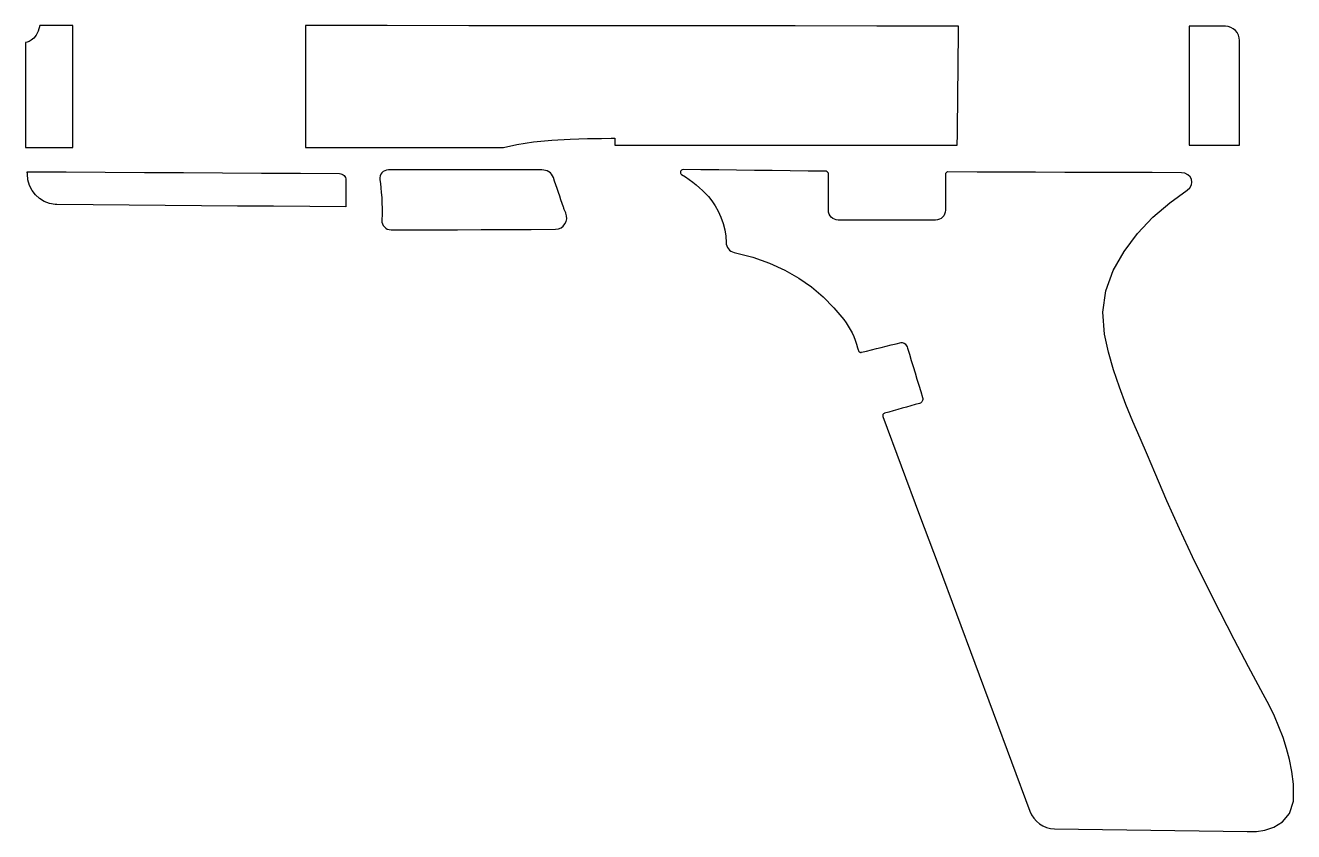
# Model space of a CAD drawing. Header units: metres. Extents: x 16 to 185, y -163 to -56.
import ezdxf

# ---------------------------------------------------------------- set-up
doc = ezdxf.new("R2010")
doc.units = ezdxf.units.M

msp = doc.modelspace()

# ---------------------------------------------------------------- linework, layer by layer
for points in [[(22.16912, -55.691024), (21.614384, -55.690516), (21.059648, -55.690008), (20.504912, -55.6895), (19.950176, -55.688992), (19.39544, -55.688484), (18.840704, -55.687976), (18.285968, -55.687468), (17.731232, -55.68696), (17.521174, -56.442864), (17.243552, -57.00903), (16.92783, -57.41289), (16.603472, -57.681876), (16.299688, -57.84342), (16.046196, -57.924954), (15.87246, -57.953656), (15.807944, -57.957212), (15.807944, -59.713876), (15.807944, -61.47054), (15.807944, -63.227204), (15.807944, -64.983868), (15.807944, -66.740532), (15.807944, -68.497196), (15.807944, -70.25386), (15.807944, -72.010524), (16.602964, -72.010524), (17.397984, -72.010524), (18.193004, -72.010524), (18.988024, -72.010524), (19.783044, -72.010524), (20.578064, -72.010524), (21.373084, -72.010524), (22.168104, -72.010524), (22.168104, -69.970396), (22.168104, -67.930268), (22.168104, -65.89014), (22.168104, -63.850012), (22.168104, -61.809884), (22.168104, -59.769756), (22.168104, -57.729628), (22.168104, -55.6895)], [(53.233066, -55.713884), (53.233066, -57.750964), (53.233066, -59.788044), (53.233066, -61.825124), (53.233066, -63.862204), (53.233066, -65.899284), (53.233066, -67.936364), (53.233066, -69.973444), (53.233066, -72.010524), (56.54294, -72.010524), (59.852814, -72.010524), (63.162688, -72.010524), (66.472562, -72.010524), (69.782436, -72.010524), (73.09231, -72.010524), (76.402184, -72.010524), (79.712058, -72.010524), (81.476596, -71.57466), (83.68919, -71.254112), (86.139528, -71.0311), (88.61679, -70.888098), (90.910156, -70.80758), (92.809314, -70.77202), (94.10319, -70.763638), (94.581218, -70.764654), (94.581218, -70.880986), (94.581218, -70.997318), (94.581218, -71.11365), (94.581218, -71.229982), (94.581218, -71.346314), (94.581218, -71.462646), (94.581218, -71.578978), (94.581218, -71.69531), (100.29825, -71.69531), (106.015282, -71.69531), (111.732314, -71.69531), (117.449346, -71.69531), (123.166378, -71.69531), (128.88341, -71.69531), (134.600442, -71.69531), (140.317474, -71.69531), (140.350748, -70.194932), (140.380466, -68.397628), (140.406628, -66.381884), (140.429488, -64.22644), (140.4493, -62.010036), (140.466064, -59.811412), (140.480034, -57.709054), (140.49121, -55.781702), (129.583942, -55.773066), (118.676674, -55.76443), (107.769406, -55.755794), (96.862138, -55.747158), (85.95487, -55.738522), (75.047602, -55.729886), (64.140334, -55.72125), (53.233066, -55.712614)], [(171.34586, -55.80761), (171.34586, -57.79389), (171.34586, -59.78017), (171.34586, -61.76645), (171.34586, -63.75273), (171.34586, -65.73901), (171.34586, -67.72529), (171.34586, -69.71157), (171.34586, -71.69785), (172.185838, -71.69785), (173.025816, -71.69785), (173.865794, -71.69785), (174.705772, -71.69785), (175.54575, -71.69785), (176.385728, -71.69785), (177.225706, -71.69785), (178.065684, -71.69785), (178.065684, -69.950584), (178.065684, -68.203318), (178.065684, -66.456052), (178.065684, -64.708786), (178.065684, -62.96152), (178.065684, -61.214254), (178.065684, -59.466988), (178.065684, -57.719722), (178.027076, -57.33542), (177.916078, -56.97728), (177.74031, -56.653176), (177.507646, -56.370728), (177.225452, -56.13781), (176.901602, -55.961788), (176.543716, -55.850536), (176.159414, -55.81142), (175.557688, -55.810912), (174.955962, -55.810404), (174.354236, -55.809896), (173.75251, -55.809388), (173.150784, -55.80888), (172.549058, -55.808372), (171.947332, -55.807864), (171.345606, -55.807356)], [(58.62447, -79.923132), (53.799486, -79.885794), (48.974502, -79.848456), (44.149518, -79.811118), (39.324534, -79.77378), (34.49955, -79.736442), (29.674566, -79.699104), (24.849582, -79.661766), (20.024598, -79.624428), (19.992594, -79.62392), (19.96059, -79.623158), (19.928586, -79.622142), (19.896582, -79.620872), (19.864578, -79.619348), (19.832574, -79.61757), (19.80057, -79.615538), (19.768566, -79.613252), (19.013932, -79.477616), (18.318734, -79.204312), (17.695164, -78.809342), (17.155414, -78.308454), (16.711422, -77.717396), (16.37538, -77.051916), (16.15948, -76.328016), (16.07566, -75.561444), (16.074136, -75.519534), (16.072612, -75.477878), (16.071088, -75.435968), (16.069564, -75.394312), (16.06804, -75.352402), (16.066516, -75.310492), (16.064992, -75.268836), (16.063468, -75.226926), (21.27758, -75.257914), (26.491692, -75.288902), (31.705804, -75.31989), (36.919916, -75.350878), (42.134028, -75.381866), (47.34814, -75.412854), (52.562252, -75.443842), (57.776364, -75.47483), (57.953656, -75.49388), (58.118502, -75.546204), (58.2676, -75.628246), (58.39714, -75.736704), (58.50382, -75.867768), (58.58383, -76.017882), (58.633868, -76.18349), (58.650378, -76.361036), (58.647076, -76.806298), (58.643774, -77.25156), (58.640472, -77.696822), (58.63717, -78.142084), (58.633868, -78.587346), (58.630566, -79.032608), (58.627264, -79.47787), (58.623962, -79.923132)], [(87.710772, -79.968598), (87.542624, -79.472536), (87.374476, -78.976474), (87.206328, -78.480412), (87.03818, -77.98435), (86.870032, -77.488288), (86.701884, -76.992226), (86.533736, -76.496164), (86.365588, -76.000102), (86.262718, -75.765152), (86.126066, -75.560174), (85.959442, -75.385676), (85.766656, -75.242166), (85.551264, -75.129898), (85.31733, -75.049634), (85.068664, -75.001628), (84.809076, -74.986388), (82.248248, -74.986388), (79.68742, -74.986388), (77.126592, -74.986388), (74.565764, -74.986388), (72.004936, -74.986388), (69.444108, -74.986388), (66.88328, -74.986388), (64.322452, -74.986388), (64.066166, -75.014836), (63.830962, -75.093576), (63.622428, -75.216766), (63.446152, -75.378564), (63.307468, -75.573128), (63.212218, -75.794362), (63.16599, -76.03617), (63.174626, -76.292964), (63.242952, -76.797916), (63.3095, -77.366114), (63.370206, -77.990192), (63.42126, -78.66253), (63.458344, -79.376016), (63.477394, -80.12303), (63.4746, -80.895952), (63.445644, -81.68767), (63.458344, -81.945988), (63.52159, -82.18805), (63.630048, -82.408522), (63.778638, -82.601562), (63.962026, -82.761328), (64.175132, -82.882486), (64.412622, -82.959194), (64.669416, -82.985864), (66.058288, -82.984086), (68.080382, -82.980784), (70.613016, -82.975958), (73.533254, -82.968846), (76.718668, -82.959194), (80.046322, -82.946494), (83.393788, -82.930492), (86.63813, -82.910934), (87.033354, -82.85734), (87.384128, -82.71256), (87.681054, -82.491072), (87.91448, -82.207862), (88.074754, -81.877916), (88.152478, -81.515966), (88.138, -81.136744), (88.021922, -80.755236), (88.020652, -80.752442), (88.019382, -80.749648), (88.018112, -80.746854), (88.016842, -80.74406), (88.015572, -80.741266), (88.014302, -80.738472), (88.013032, -80.735678), (88.011762, -80.732884), (87.970106, -80.639158), (87.92972, -80.544924), (87.89035, -80.450182), (87.85225, -80.354932), (87.815166, -80.259174), (87.779352, -80.163162), (87.744554, -80.066642), (87.711026, -79.969614)], [(185.280808, -157.001972), (185.02884, -155.316428), (184.71134, -153.737818), (184.324498, -152.23871), (183.864504, -150.791672), (183.327294, -149.369526), (182.709058, -147.94484), (182.005732, -146.490182), (181.213252, -144.978374), (179.263548, -141.348206), (177.339244, -137.702798), (175.447452, -134.03961), (173.59503, -130.356356), (171.788836, -126.65075), (170.035982, -122.920252), (168.343326, -119.162576), (166.717726, -115.375182), (165.746684, -113.09604), (164.764974, -110.832646), (163.796472, -108.573316), (162.865308, -106.306112), (161.995358, -104.019604), (161.210752, -101.702362), (160.535366, -99.342448), (159.993076, -96.928432), (159.77616, -93.988382), (160.203642, -91.148154), (161.181796, -88.434164), (162.617404, -85.872828), (164.416994, -83.490816), (166.487348, -81.314544), (168.73474, -79.370428), (171.065952, -77.684884), (171.420536, -77.366622), (171.625514, -77.002132), (171.691046, -76.618592), (171.627292, -76.24318), (171.444666, -75.903328), (171.153328, -75.626214), (170.763438, -75.43927), (170.28541, -75.369674), (166.386764, -75.355704), (162.488118, -75.341734), (158.589472, -75.327764), (154.690826, -75.313794), (150.79218, -75.299824), (146.893534, -75.285854), (142.994888, -75.271884), (139.096242, -75.257914), (139.0269, -75.264772), (138.962384, -75.284584), (138.903964, -75.31608), (138.853164, -75.35799), (138.811254, -75.40879), (138.779504, -75.466956), (138.759438, -75.531472), (138.752326, -75.60056), (138.752326, -76.19619), (138.752326, -76.79182), (138.752326, -77.38745), (138.752326, -77.98308), (138.752326, -78.57871), (138.752326, -79.17434), (138.752326, -79.76997), (138.752326, -80.3656), (138.725402, -80.631538), (138.647932, -80.879442), (138.525504, -81.104232), (138.363452, -81.30032), (138.167364, -81.462372), (137.942574, -81.5848), (137.69467, -81.66227), (137.428732, -81.689194), (135.805164, -81.689194), (134.181596, -81.689194), (132.558028, -81.689194), (130.93446, -81.689194), (129.310892, -81.689194), (127.687324, -81.689194), (126.063756, -81.689194), (124.440188, -81.689194), (124.17425, -81.66227), (123.926346, -81.5848), (123.701556, -81.462372), (123.505468, -81.30032), (123.343416, -81.104232), (123.220988, -80.879442), (123.143518, -80.631538), (123.116594, -80.3656), (123.116594, -79.758794), (123.116594, -79.151988), (123.116594, -78.545182), (123.116594, -77.938376), (123.116594, -77.33157), (123.116594, -76.724764), (123.116594, -76.117958), (123.116594, -75.511152), (123.109736, -75.442572), (123.090178, -75.378818), (123.058936, -75.320906), (123.017788, -75.27036), (122.96775, -75.22845), (122.910346, -75.1967), (122.846592, -75.17638), (122.778266, -75.16876), (120.39219, -75.140566), (118.006114, -75.112372), (115.620038, -75.084178), (113.233962, -75.055984), (110.847886, -75.02779), (108.46181, -74.999596), (106.075734, -74.971402), (103.689658, -74.943208), (103.567992, -74.962004), (103.46944, -75.015598), (103.396542, -75.095608), (103.351584, -75.193144), (103.33736, -75.29957), (103.356156, -75.40625), (103.410512, -75.504548), (103.502968, -75.586082), (104.01046, -75.915266), (104.503474, -76.259944), (104.98074, -76.618084), (105.440734, -76.987908), (105.882186, -77.36713), (106.303572, -77.753972), (106.703622, -78.146402), (107.080812, -78.542388), (107.557824, -79.122016), (108.001308, -79.784448), (108.40212, -80.515206), (108.751116, -81.299558), (109.039152, -82.122772), (109.25683, -82.970116), (109.39526, -83.827112), (109.445044, -84.679028), (109.466126, -84.914486), (109.526324, -85.137498), (109.622082, -85.344508), (109.750352, -85.531706), (109.907832, -85.695536), (110.09122, -85.832188), (110.297468, -85.937852), (110.523274, -86.008972), (112.997488, -86.658704), (115.247928, -87.445342), (117.294406, -88.36787), (119.156988, -89.424764), (120.855994, -90.6145), (122.411236, -91.935808), (123.84278, -93.387418), (125.170692, -94.967806), (125.484382, -95.394272), (125.773688, -95.836486), (126.03861, -96.293178), (126.279148, -96.763078), (126.495556, -97.244916), (126.687834, -97.737422), (126.856236, -98.239072), (127.000762, -98.74885), (127.017526, -98.796602), (127.03429, -98.844354), (127.051054, -98.892106), (127.067818, -98.939858), (127.084582, -98.98761), (127.101346, -99.035362), (127.11811, -99.083114), (127.134874, -99.130866), (127.162306, -99.190302), (127.19939, -99.242118), (127.244856, -99.285552), (127.29718, -99.319842), (127.354838, -99.343972), (127.416306, -99.357434), (127.48006, -99.359212), (127.54483, -99.348798), (128.204976, -99.184968), (128.865122, -99.021138), (129.525268, -98.857308), (130.185414, -98.693478), (130.84556, -98.529648), (131.505706, -98.365818), (132.165852, -98.201988), (132.825998, -98.038158), (132.964428, -98.027236), (133.100572, -98.061272), (133.231128, -98.132392), (133.352794, -98.232976), (133.462268, -98.35515), (133.556502, -98.49104), (133.632194, -98.633026), (133.685788, -98.773234), (133.938264, -99.601782), (134.19074, -100.43033), (134.443216, -101.258878), (134.695692, -102.087426), (134.948168, -102.915974), (135.200644, -103.744522), (135.45312, -104.57307), (135.705596, -105.401618), (135.729726, -105.524554), (135.72871, -105.64622), (135.704072, -105.76306), (135.65759, -105.87228), (135.591042, -105.970324), (135.505952, -106.054398), (135.404352, -106.1212), (135.287766, -106.167428), (134.704582, -106.332528), (134.121398, -106.497628), (133.538214, -106.662728), (132.95503, -106.827828), (132.371846, -106.992928), (131.788662, -107.158028), (131.205478, -107.323128), (130.622294, -107.488228), (130.554222, -107.515406), (130.495548, -107.55503), (130.447034, -107.604814), (130.40995, -107.66298), (130.385058, -107.727242), (130.373628, -107.795822), (130.376422, -107.866688), (130.39471, -107.937554), (132.850636, -114.523012), (135.306562, -121.10847), (137.762488, -127.693928), (140.218414, -134.279386), (142.67434, -140.864844), (145.130266, -147.450302), (147.586192, -154.03576), (150.042118, -160.621218), (150.26259, -161.122106), (150.552404, -161.574988), (150.903686, -161.974276), (151.30907, -162.314636), (151.760682, -162.59048), (152.251156, -162.796474), (152.772618, -162.926776), (153.317702, -162.976306), (156.53893, -163.020756), (159.760158, -163.065206), (162.981386, -163.109656), (166.202614, -163.154106), (169.423842, -163.198556), (172.64507, -163.243006), (175.866298, -163.287456), (179.087526, -163.331906), (179.090828, -163.33216), (179.09413, -163.332414), (179.097432, -163.332668), (179.10048, -163.332922), (179.103528, -163.333176), (179.10683, -163.33343), (179.110132, -163.333684), (179.113434, -163.333938), (179.50434, -163.35502), (180.332634, -163.332414), (181.433978, -163.171886), (182.644034, -162.779456), (183.798464, -162.060636), (184.732676, -160.921192), (185.282586, -159.26689), (185.283602, -157.003496)]]:
    msp.add_lwpolyline(points)

doc.saveas('drawing.dxf')
